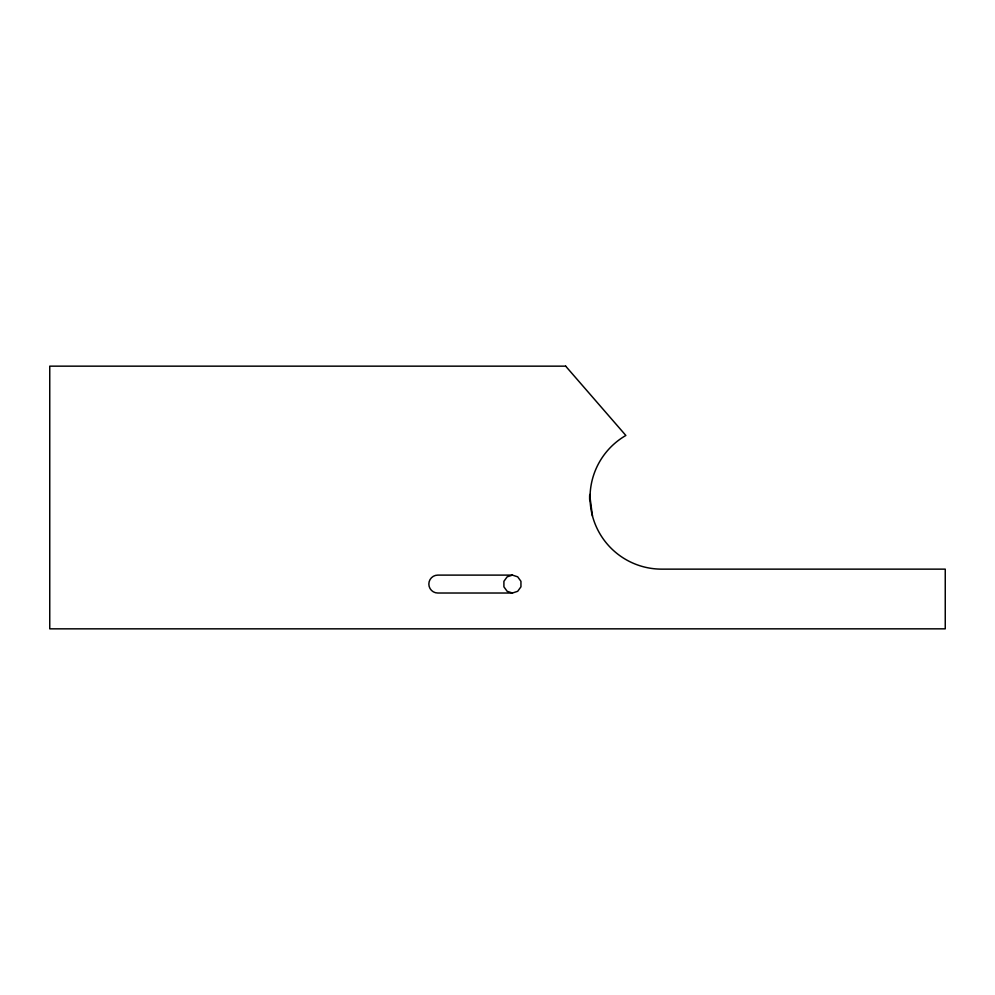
<?xml version="1.0" encoding="UTF-8"?>
<svg xmlns="http://www.w3.org/2000/svg" width="995" height="995" viewBox="0 0 995 995"><rect width="100%" height="100%" fill="white"/><g stroke="black" fill="none" stroke-linecap="round" stroke-linejoin="round"><path stroke-width="1.49" d="M589.625 499.565L589.625 495.435M512.425 575.11L507.164 576.826L503.905 581.304L503.905 586.826L507.164 591.304L512.425 593.02L517.686 591.304L520.945 586.826L520.945 581.304L517.686 576.826L512.425 575.11L437.8 575.11A8.955 8.955 0 0 0 428.845 584.065A8.955 8.955 0 0 0 437.8 593.02L512.425 593.02M590.035 497.5L592.473 516.044M590.035 494.415L590.035 500.584M565.67 366.16L49.75 366.16L49.75 628.84L945.25 628.84L945.25 569.14L661.675 569.14A71.64 71.64 0 0 1 625.855 435.462L565.67 366.16"/></g></svg>
